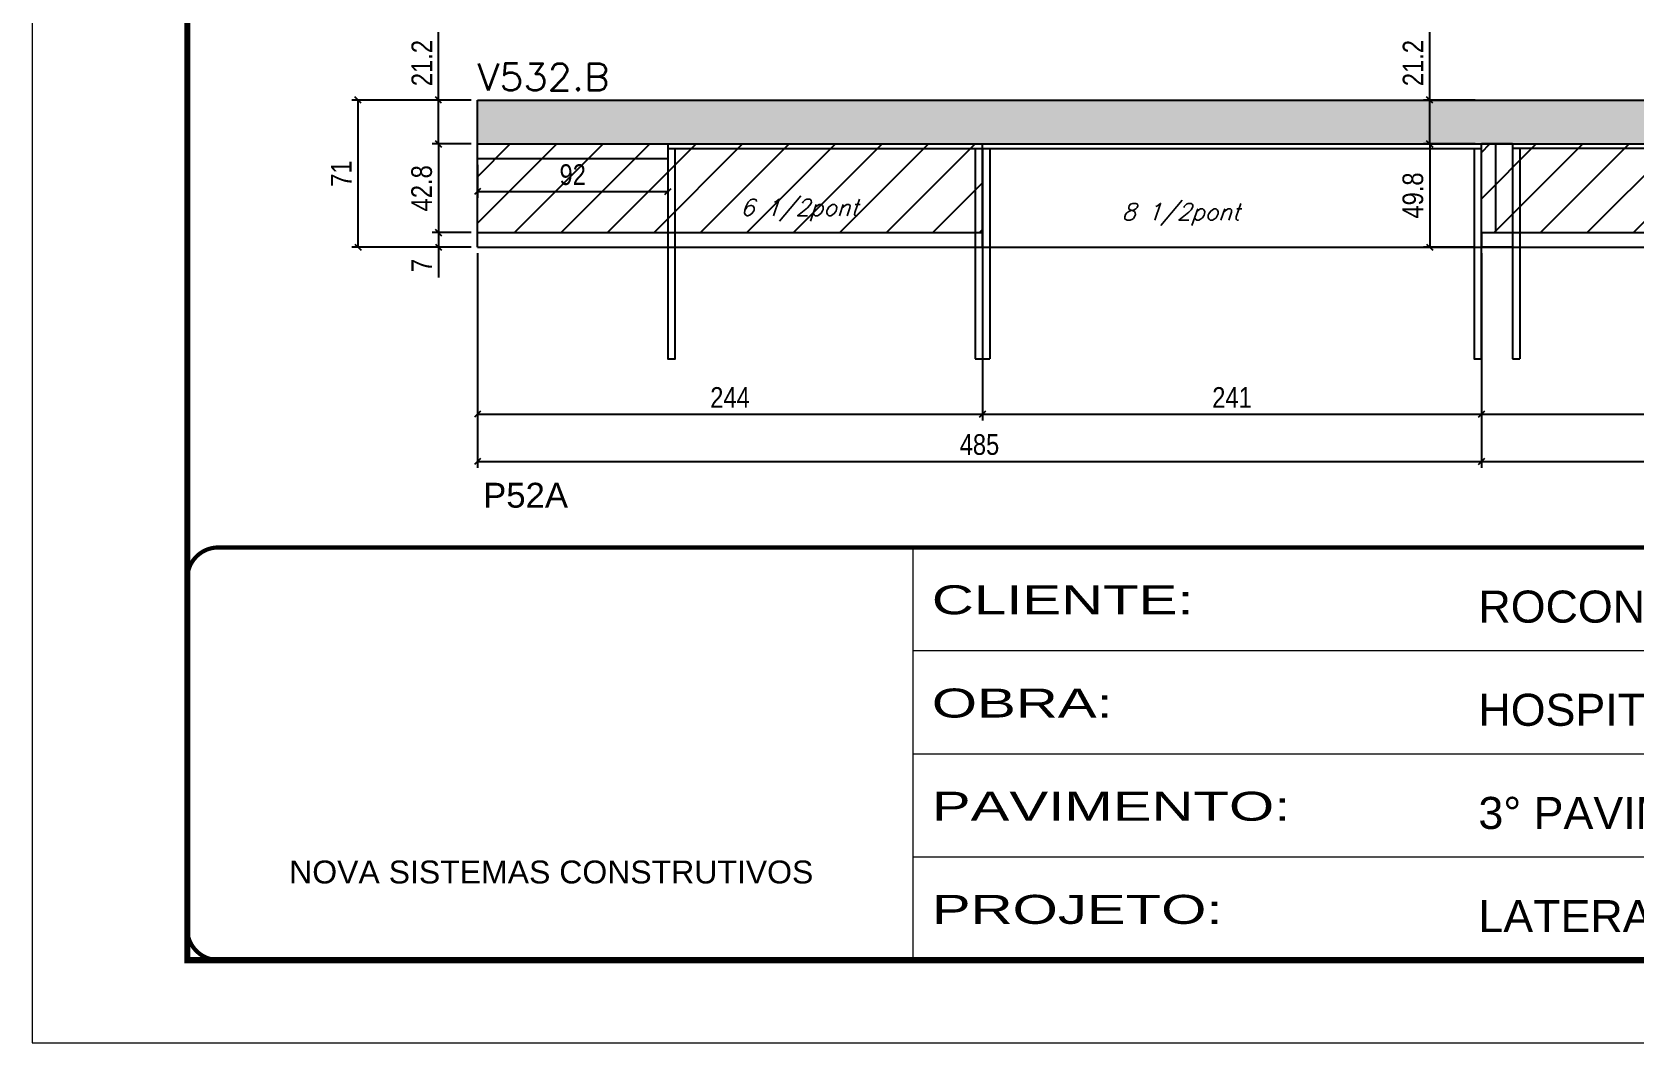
# Model space of a CAD drawing. Extents: x -21493 to -15213, y -12134 to 11887.
# Drawn here: x -16738 to -15964, y 1649 to 2137 of the extents above; entities that cross this region are included whole.
import ezdxf

# ---------------------------------------------------------------- set-up
doc = ezdxf.new("R2010")
doc.units = 0
doc.linetypes.add('CONTINUO', pattern=[0])
doc.linetypes.add('DASHED', pattern=[0.75, 0.5, -0.25])
for name, color, linetype in [('5', 5, 'Continuous'), ('COTA', 241, 'Continuous'), ('Painéis', 200, 'Continuous'), ('Reaproveitamento', 251, 'Continuous'), ('SARR_2.2x7', 40, 'Continuous'), ('SARR_3.5x7', 81, 'Continuous'), ('texto', 7, 'Continuous')]:
    doc.layers.add(name, color=color, linetype=linetype)
for name, color, linetype, lineweight in [('Folhas', 255, 'Continuous', 9), ('SARRAFO DE PRESSAO', 251, 'DASHED', 9), ('Texto Seção', 7, 'Continuous', 15)]:
    doc.layers.add(name, color=color, linetype=linetype, lineweight=lineweight)
doc.styles.add('ARIAL', font='arial.ttf')
doc.styles.add('COTA TECNICA', font='techl___.ttf', dxfattribs={"height": 10})
doc.styles.add('REGUA-120', font='ROMANS.shx', dxfattribs={"height": 15})
doc.styles.add('Romans', font='romans.shx')
doc.styles.get("Standard").update_dxf_attribs({"font": 'arial.ttf'})
doc.styles.add('Tecnologia', font='')
doc.styles.get('Tecnologia').set_extended_font_data('Forgotten Futurist')
doc.dimstyles.new('PAINEL', dxfattribs={"dimtxt": 10, "dimasz": 3, "dimexe": 3, "dimexo": 3, "dimgap": 3, "dimtad": 1, "dimdec": 1, "dimzin": 12, "dimdsep": 46, "dimtxsty": 'COTA TECNICA', "dimblk1": 'OBLIQUE', "dimblk2": 'OBLIQUE', "dimsah": 1, "dimcen": 0.9, "dimclrd": 4, "dimclre": 4, "dimclrt": 240, "dimadec": 1, "dimazin": 3, "dimtfac": 1, "dimtdec": 1, "dimtmove": 0, "dimatfit": 3, "dimfxl": 1, "dimtolj": 1, "dimtzin": 12, "dimarcsym": 0})

# ---------------------------------------------------------------- blocks, each defined once
blk = doc.blocks.new('_Oblique')
at = {"color": 0, "linetype": 'ByBlock', "lineweight": -2}
blk.add_line((-0.5, -0.5), (0.5, 0.5), dxfattribs=at)
blk = doc.blocks.new('*D1000')
at = {"layer": 'COTA', "color": 4, "lineweight": -2, "ltscale": 25, "transparency": 16777216}
for p, q in [((-16523.24, 2029.89), (-16523.24, 1949.22)), ((-16279.24, 2029.89), (-16279.24, 1949.22)), ((-16523.24, 1952.22), (-16279.24, 1952.22))]:
    blk.add_line(p, q, dxfattribs=at)
at = {"layer": 'Defpoints', "color": 0, "ltscale": 25, "transparency": 16777216}
for p in [(-16523.24, 2032.89), (-16279.24, 2032.89), (-16279.24, 1952.22)]:
    blk.add_point(p, dxfattribs=at)
at = {"layer": 'COTA', "color": 4, "lineweight": -2, "ltscale": 25, "transparency": 16777216, "xscale": 3, "yscale": 3, "zscale": 3, "rotation": 180}
blk.add_blockref('_Oblique', (-16523.24, 1952.22), dxfattribs=at)
at = {"layer": 'COTA', "color": 4, "lineweight": -2, "ltscale": 25, "transparency": 16777216, "xscale": 3, "yscale": 3, "zscale": 3}
blk.add_blockref('_Oblique', (-16279.24, 1952.22), dxfattribs=at)
at = {"layer": 'COTA', "color": 240, "ltscale": 25, "transparency": 16777216, "insert": (-16401.24, 1960.29), "char_height": 10, "attachment_point": 5, "style": 'COTA TECNICA'}
blk.add_mtext('\\A1;244', dxfattribs=at)
blk = doc.blocks.new('*D415')
at = {"layer": 'COTA', "color": 4, "lineweight": -2, "ltscale": 25, "transparency": 16777216}
for p, q in [((-16279.24, 2029.89), (-16279.24, 1949.22)), ((-16038.24, 2029.89), (-16038.24, 1949.22)), ((-16279.24, 1952.22), (-16038.24, 1952.22))]:
    blk.add_line(p, q, dxfattribs=at)
at = {"layer": 'Defpoints', "color": 0, "ltscale": 25, "transparency": 16777216}
for p in [(-16279.24, 2032.89), (-16038.24, 2032.89), (-16038.24, 1952.22)]:
    blk.add_point(p, dxfattribs=at)
at = {"layer": 'COTA', "color": 4, "lineweight": -2, "ltscale": 25, "transparency": 16777216, "xscale": 3, "yscale": 3, "zscale": 3, "rotation": 180}
blk.add_blockref('_Oblique', (-16279.24, 1952.22), dxfattribs=at)
at = {"layer": 'COTA', "color": 4, "lineweight": -2, "ltscale": 25, "transparency": 16777216, "xscale": 3, "yscale": 3, "zscale": 3}
blk.add_blockref('_Oblique', (-16038.24, 1952.22), dxfattribs=at)
at = {"layer": 'COTA', "color": 240, "ltscale": 25, "transparency": 16777216, "insert": (-16158.74, 1960.29), "char_height": 10, "attachment_point": 5, "style": 'COTA TECNICA'}
blk.add_mtext('\\A1;241', dxfattribs=at)
blk = doc.blocks.new('*D416')
at = {"layer": 'COTA', "color": 4, "lineweight": -2, "ltscale": 25, "transparency": 16777216}
for p, q in [((-16523.24, 2029.89), (-16523.24, 1926.38)), ((-16038.24, 2029.89), (-16038.24, 1926.38)), ((-16523.24, 1929.38), (-16038.24, 1929.38))]:
    blk.add_line(p, q, dxfattribs=at)
at = {"layer": 'Defpoints', "color": 0, "ltscale": 25, "transparency": 16777216}
for p in [(-16523.24, 2032.89), (-16038.24, 2032.89), (-16038.24, 1929.38)]:
    blk.add_point(p, dxfattribs=at)
at = {"layer": 'COTA', "color": 4, "lineweight": -2, "ltscale": 25, "transparency": 16777216, "xscale": 3, "yscale": 3, "zscale": 3, "rotation": 180}
blk.add_blockref('_Oblique', (-16523.24, 1929.38), dxfattribs=at)
at = {"layer": 'COTA', "color": 4, "lineweight": -2, "ltscale": 25, "transparency": 16777216, "xscale": 3, "yscale": 3, "zscale": 3}
blk.add_blockref('_Oblique', (-16038.24, 1929.38), dxfattribs=at)
at = {"layer": 'COTA', "color": 240, "ltscale": 25, "transparency": 16777216, "insert": (-16280.74, 1937.51), "char_height": 10, "attachment_point": 5, "style": 'COTA TECNICA'}
blk.add_mtext('\\A1;485', dxfattribs=at)
blk = doc.blocks.new('*D1003')
at = {"layer": 'COTA', "color": 4, "lineweight": -2, "ltscale": 25, "transparency": 16777216}
for p, q in [((-16523.24, 2072.69), (-16523.24, 2056.73)), ((-16431.24, 2072.69), (-16431.24, 2056.73)), ((-16523.24, 2059.73), (-16431.24, 2059.73))]:
    blk.add_line(p, q, dxfattribs=at)
at = {"layer": 'Defpoints', "color": 0, "ltscale": 25, "transparency": 16777216}
for p in [(-16523.24, 2075.69), (-16431.24, 2075.69), (-16431.24, 2059.73)]:
    blk.add_point(p, dxfattribs=at)
at = {"layer": 'COTA', "color": 4, "lineweight": -2, "ltscale": 25, "transparency": 16777216, "xscale": 3, "yscale": 3, "zscale": 3, "rotation": 180}
blk.add_blockref('_Oblique', (-16523.24, 2059.73), dxfattribs=at)
at = {"layer": 'COTA', "color": 4, "lineweight": -2, "ltscale": 25, "transparency": 16777216, "xscale": 3, "yscale": 3, "zscale": 3}
blk.add_blockref('_Oblique', (-16431.24, 2059.73), dxfattribs=at)
at = {"layer": 'COTA', "color": 240, "ltscale": 25, "transparency": 16777216, "insert": (-16477.24, 2067.82), "char_height": 10, "attachment_point": 5, "style": 'COTA TECNICA'}
blk.add_mtext('\\A1;92', dxfattribs=at)
blk = doc.blocks.new('*D417')
at = {"layer": 'COTA', "color": 4, "lineweight": -2, "ltscale": 25, "transparency": 16777216}
for p, q in [((-16038.24, 2029.89), (-16038.24, 1926.38)), ((-15556.24, 2029.89), (-15556.24, 1926.38)), ((-16038.24, 1929.38), (-15556.24, 1929.38))]:
    blk.add_line(p, q, dxfattribs=at)
at = {"layer": 'Defpoints', "color": 0, "ltscale": 25, "transparency": 16777216}
for p in [(-16038.24, 2032.89), (-15556.24, 2032.89), (-15556.24, 1929.38)]:
    blk.add_point(p, dxfattribs=at)
at = {"layer": 'COTA', "color": 4, "lineweight": -2, "ltscale": 25, "transparency": 16777216, "xscale": 3, "yscale": 3, "zscale": 3, "rotation": 180}
blk.add_blockref('_Oblique', (-16038.24, 1929.38), dxfattribs=at)
at = {"layer": 'COTA', "color": 4, "lineweight": -2, "ltscale": 25, "transparency": 16777216, "xscale": 3, "yscale": 3, "zscale": 3}
blk.add_blockref('_Oblique', (-15556.24, 1929.38), dxfattribs=at)
at = {"layer": 'COTA', "color": 240, "ltscale": 25, "transparency": 16777216, "insert": (-15797.24, 1937.47), "char_height": 10, "attachment_point": 5, "style": 'COTA TECNICA'}
blk.add_mtext('\\A1;482', dxfattribs=at)
blk = doc.blocks.new('*D1004')
at = {"layer": 'COTA', "color": 4, "lineweight": -2, "ltscale": 25, "transparency": 16777216}
for p, q in [((-16038.24, 2029.89), (-16038.24, 1949.22)), ((-15800.24, 1975.89), (-15800.24, 1949.22)), ((-16038.24, 1952.22), (-15800.24, 1952.22))]:
    blk.add_line(p, q, dxfattribs=at)
at = {"layer": 'Defpoints', "color": 0, "ltscale": 25, "transparency": 16777216}
for p in [(-16038.24, 2032.89), (-15800.24, 1978.89), (-15800.24, 1952.22)]:
    blk.add_point(p, dxfattribs=at)
at = {"layer": 'COTA', "color": 4, "lineweight": -2, "ltscale": 25, "transparency": 16777216, "xscale": 3, "yscale": 3, "zscale": 3, "rotation": 180}
blk.add_blockref('_Oblique', (-16038.24, 1952.22), dxfattribs=at)
at = {"layer": 'COTA', "color": 4, "lineweight": -2, "ltscale": 25, "transparency": 16777216, "xscale": 3, "yscale": 3, "zscale": 3}
blk.add_blockref('_Oblique', (-15800.24, 1952.22), dxfattribs=at)
at = {"layer": 'COTA', "color": 240, "ltscale": 25, "transparency": 16777216, "insert": (-15919.24, 1960.46), "char_height": 10, "attachment_point": 5, "style": 'COTA TECNICA'}
blk.add_mtext('\\A1;238', dxfattribs=at)
blk = doc.blocks.new('*D1008')
at = {"layer": 'COTA', "color": 4, "lineweight": -2, "ltscale": 25, "transparency": 16777216}
for p, q in [((-16526.24, 2082.69), (-16545.06, 2082.69)), ((-16542.06, 2082.69), (-16542.06, 2039.89)), ((-16526.24, 2039.89), (-16545.06, 2039.89))]:
    blk.add_line(p, q, dxfattribs=at)
at = {"layer": 'Defpoints', "color": 0, "ltscale": 25, "transparency": 16777216}
for p in [(-16523.24, 2082.69), (-16542.06, 2039.89), (-16523.24, 2039.89)]:
    blk.add_point(p, dxfattribs=at)
at = {"layer": 'COTA', "color": 4, "lineweight": -2, "ltscale": 25, "transparency": 16777216, "xscale": 3, "yscale": 3, "zscale": 3}
for p, rotation in [((-16542.06, 2082.69), 90), ((-16542.06, 2039.89), 270)]:
    blk.add_blockref('_Oblique', p, dxfattribs=dict(at, rotation=rotation))
at = {"layer": 'COTA', "color": 240, "ltscale": 25, "transparency": 16777216, "insert": (-16550.16, 2061.29), "char_height": 10, "attachment_point": 5, "rotation": 90, "style": 'COTA TECNICA'}
blk.add_mtext('\\A1;42.8', dxfattribs=at)
blk = doc.blocks.new('*D1021')
at = {"layer": 'COTA', "color": 4, "lineweight": -2, "ltscale": 25, "transparency": 16777216}
for p, q in [((-16526.24, 2039.89), (-16545.06, 2039.89)), ((-16542.06, 2039.89), (-16542.06, 2032.89)), ((-16526.24, 2032.89), (-16545.06, 2032.89)), ((-16542.06, 2032.89), (-16542.06, 2018.16))]:
    blk.add_line(p, q, dxfattribs=at)
at = {"layer": 'Defpoints', "color": 0, "ltscale": 25, "transparency": 16777216}
for p in [(-16523.24, 2039.89), (-16542.06, 2032.89), (-16523.24, 2032.89)]:
    blk.add_point(p, dxfattribs=at)
at = {"layer": 'COTA', "color": 4, "lineweight": -2, "ltscale": 25, "transparency": 16777216, "xscale": 3, "yscale": 3, "zscale": 3}
for p, rotation in [((-16542.06, 2039.89), 90), ((-16542.06, 2032.89), 270)]:
    blk.add_blockref('_Oblique', p, dxfattribs=dict(at, rotation=rotation))
at = {"layer": 'COTA', "color": 240, "ltscale": 25, "transparency": 16777216, "insert": (-16550.13, 2024.03), "char_height": 10, "attachment_point": 5, "rotation": 90, "style": 'COTA TECNICA'}
blk.add_mtext('\\A1;7', dxfattribs=at)
blk = doc.blocks.new('*D1022')
at = {"layer": 'COTA', "color": 4, "lineweight": -2, "ltscale": 25, "transparency": 16777216}
for p, q in [((-16526.24, 2103.89), (-16583.98, 2103.89)), ((-16580.98, 2103.89), (-16580.98, 2032.89)), ((-16526.24, 2032.89), (-16583.98, 2032.89))]:
    blk.add_line(p, q, dxfattribs=at)
at = {"layer": 'Defpoints', "color": 0, "ltscale": 25, "transparency": 16777216}
for p in [(-16523.24, 2103.89), (-16580.98, 2032.89), (-16523.24, 2032.89)]:
    blk.add_point(p, dxfattribs=at)
at = {"layer": 'COTA', "color": 4, "lineweight": -2, "ltscale": 25, "transparency": 16777216, "xscale": 3, "yscale": 3, "zscale": 3}
for p, rotation in [((-16580.98, 2103.89), 90), ((-16580.98, 2032.89), 270)]:
    blk.add_blockref('_Oblique', p, dxfattribs=dict(at, rotation=rotation))
at = {"layer": 'COTA', "color": 240, "ltscale": 25, "transparency": 16777216, "insert": (-16589.05, 2068.39), "char_height": 10, "attachment_point": 5, "rotation": 90, "style": 'COTA TECNICA'}
blk.add_mtext('\\A1;71', dxfattribs=at)
blk = doc.blocks.new('*D428')
at = {"layer": 'COTA', "color": 4, "lineweight": -2, "ltscale": 25, "transparency": 16777216}
for p, q in [((-16542.06, 2103.89), (-16542.06, 2136.62)), ((-16526.24, 2103.89), (-16545.06, 2103.89)), ((-16542.06, 2082.69), (-16542.06, 2103.89)), ((-16526.24, 2082.69), (-16545.06, 2082.69))]:
    blk.add_line(p, q, dxfattribs=at)
at = {"layer": 'Defpoints', "color": 0, "ltscale": 25, "transparency": 16777216}
for p in [(-16542.06, 2103.89), (-16523.24, 2103.89), (-16523.24, 2082.69)]:
    blk.add_point(p, dxfattribs=at)
at = {"layer": 'COTA', "color": 4, "lineweight": -2, "ltscale": 25, "transparency": 16777216, "xscale": 3, "yscale": 3, "zscale": 3}
for p, rotation in [((-16542.06, 2103.89), 90), ((-16542.06, 2082.69), 270)]:
    blk.add_blockref('_Oblique', p, dxfattribs=dict(at, rotation=rotation))
at = {"layer": 'COTA', "color": 240, "ltscale": 25, "transparency": 16777216, "insert": (-16550.12, 2121.76), "char_height": 10, "attachment_point": 5, "rotation": 90, "style": 'COTA TECNICA'}
blk.add_mtext('\\A1;21.2', dxfattribs=at)
blk = doc.blocks.new('*D1023')
at = {"layer": 'COTA', "color": 4, "lineweight": -2, "ltscale": 25, "transparency": 16777216}
for p, q in [((-16041.24, 2082.69), (-16066.22, 2082.69)), ((-16063.22, 2082.69), (-16063.22, 2032.89)), ((-16041.24, 2032.89), (-16066.22, 2032.89))]:
    blk.add_line(p, q, dxfattribs=at)
at = {"layer": 'Defpoints', "color": 0, "ltscale": 25, "transparency": 16777216}
for p in [(-16038.24, 2082.69), (-16063.22, 2032.89), (-16038.24, 2032.89)]:
    blk.add_point(p, dxfattribs=at)
at = {"layer": 'COTA', "color": 4, "lineweight": -2, "ltscale": 25, "transparency": 16777216, "xscale": 3, "yscale": 3, "zscale": 3}
for p, rotation in [((-16063.22, 2082.69), 90), ((-16063.22, 2032.89), 270)]:
    blk.add_blockref('_Oblique', p, dxfattribs=dict(at, rotation=rotation))
at = {"layer": 'COTA', "color": 240, "ltscale": 25, "transparency": 16777216, "insert": (-16071.32, 2057.79), "char_height": 10, "attachment_point": 5, "rotation": 90, "style": 'COTA TECNICA'}
blk.add_mtext('\\A1;49.8', dxfattribs=at)
blk = doc.blocks.new('*D1024')
at = {"layer": 'COTA', "color": 4, "lineweight": -2, "ltscale": 25, "transparency": 16777216}
for p, q in [((-16063.22, 2103.89), (-16063.22, 2136.62)), ((-16041.24, 2103.89), (-16066.22, 2103.89)), ((-16063.22, 2082.69), (-16063.22, 2103.89)), ((-16041.24, 2082.69), (-16066.22, 2082.69))]:
    blk.add_line(p, q, dxfattribs=at)
at = {"layer": 'Defpoints', "color": 0, "ltscale": 25, "transparency": 16777216}
for p in [(-16063.22, 2103.89), (-16038.24, 2103.89), (-16038.24, 2082.69)]:
    blk.add_point(p, dxfattribs=at)
at = {"layer": 'COTA', "color": 4, "lineweight": -2, "ltscale": 25, "transparency": 16777216, "xscale": 3, "yscale": 3, "zscale": 3}
for p, rotation in [((-16063.22, 2103.89), 90), ((-16063.22, 2082.69), 270)]:
    blk.add_blockref('_Oblique', p, dxfattribs=dict(at, rotation=rotation))
at = {"layer": 'COTA', "color": 240, "ltscale": 25, "transparency": 16777216, "insert": (-16071.28, 2121.76), "char_height": 10, "attachment_point": 5, "rotation": 90, "style": 'COTA TECNICA'}
blk.add_mtext('\\A1;21.2', dxfattribs=at)
blk = doc.blocks.new('9999999999')
at = {"color": 30, "linetype": 'CONTINUO'}
for p, q in [((98564.56, 34230.21), (98564.56, 34429.45)), ((98564.56, 34379.64), (99583.98, 34379.64)), ((98564.56, 34329.83), (99487.98, 34329.83)), ((98564.56, 34280.02), (99487.98, 34280.02))]:
    blk.add_line(p, q, dxfattribs=at)
at = {"color": 30, "linetype": 'CONTINUO', "const_width": 2}
blk.add_lwpolyline([(99583.98, 34230.21), (99583.98, 34414.45, 0.414214), (99568.98, 34429.45), (98228.98, 34429.45, 0.414214), (98213.98, 34414.45), (98213.98, 34245.21, 0.414214), (98228.98, 34230.21), (99583.98, 34230.21)], format="xyb", dxfattribs=at)
at = {"layer": 'Folhas'}
blk.add_lwpolyline([(98138.98, 34190.21), (99623.98, 34190.21), (99623.98, 35240.21), (98138.98, 35240.21)], close=True, dxfattribs=at)
at = {"layer": 'Folhas', "color": 30, "const_width": 3}
blk.add_lwpolyline([(98213.98, 34230.21), (99583.98, 34230.21), (99583.98, 35200.21), (98213.98, 35200.21)], close=True, dxfattribs=at)
at = {"color": 7, "linetype": 'Continuous', "ltscale": 5, "style": 'ARIAL'}
for s, height, p in [('ROCONTEC', 15.483, (98837.68, 34393.13)), ('HOSPITAL ASSUNÇÃO', 15.4829, (98837.68, 34343.32)), ('3° PAVIMENTO', 15.4829, (98837.68, 34293.51)), ('NOVA SISTEMAS CONSTRUTIVOS', 11.0592, (98263.19, 34267.21)), ('LATERAIS DE VIGAS', 15.4829, (98837.68, 34243.7))]:
    blk.add_text(s, height=height, dxfattribs=at).set_placement(p)
at = {"layer": 'Folhas', "color": 7, "style": 'Tecnologia', "width": 1.5}
for s, p in [('CLIENTE:', (98573.65, 34397.17)), ('OBRA:', (98573.65, 34347.31)), ('PAVIMENTO:', (98573.65, 34297.5)), ('PROJETO:', (98573.65, 34247.69))]:
    blk.add_text(s, height=14, dxfattribs=at).set_placement(p)

msp = doc.modelspace()

# ---------------------------------------------------------------- hatches: boundary and pattern name
at = {"layer": 'COTA', "linetype": 'ByBlock'}
h = msp.add_hatch(dxfattribs=at)
h.set_pattern_fill('AR-CONC', color=256, scale=0.03)
h.set_pattern_definition([(50, (-155460.6976, -22598.542), (5.46554007, -0.47817257), [0.5715, -6.2865]), (355, (-155460.6976, -22598.542), (-1.05730264, 5.73170536), [0.4572, -5.02921753]), (100.4514447, (-155460.242, -22598.582), (4.40823741, 5.25353256), [0.48570026, -5.34270734]), (46.1842, (-155460.6976, -22597.018), (8.13237123, -1.26126984), [0.85725, -9.42975]), (96.6355576, (-155460.02, -22597.123), (7.122124, 7.42278374), [0.7285507, -8.01406824]), (351.184151, (-155460.698, -22597.018), (7.122124, 7.42278374), [0.685799, -7.54379196]), (21, (-155459.9356, -22597.399), (4.54843174, -3.06795595), [0.5715, -6.2865]), (326, (-155459.9356, -22597.399), (1.85406085, 5.52563898), [0.4572, -5.0292]), (71.451445, (-155459.5566, -22597.6547), (6.40249258, 2.45768307), [0.48570026, -5.34269813]), (37.5, (-155460.6976, -22598.542), (0.092658098, 2.536651166), [0, -4.96824, 0, -5.1054, 0, -5.04825]), (7.5, (-155460.6976, -22598.542), (2.004589875, 3.005417245), [0, -2.91084, 0, -4.85394, 0, -1.92405]), (327.5, (-155462.3969, -22598.542), (4.067717855, -0.17186232), [0, -1.905, 0, -5.9436, 0, -7.8867]), (317.5, (-155463.159, -22598.542), (4.44387544, 0.76279473), [0, -2.4765, 0, -3.94716, 0, -5.6007])])
h.paths.add_polyline_path([(-16523.24, 2103.89), (-16523.24, 2082.69), (-16023.24, 2082.69), (-15800.24, 2082.69), (-15556.24, 2082.69), (-15556.24, 2103.89)])
at = {"layer": 'Reaproveitamento', "ltscale": 25}
h = msp.add_hatch(dxfattribs=at)
h.set_pattern_fill('ANSI31', color=256, scale=5)
h.set_pattern_definition([(45, (-158630.698, -18021.385), (-11.2253202, 11.2253202), [])])
h.paths.add_polyline_path([(-16523.24, 2082.69), (-16523.24, 2039.89), (-16279.24, 2039.89), (-16279.24, 2082.69)])
h = msp.add_hatch(dxfattribs=at)
h.set_pattern_fill('ANSI31', color=256, scale=5)
h.set_pattern_definition([(45, (-158710.774, -18013.385), (-11.2253202, 11.2253202), [])])
h.paths.add_polyline_path([(-16038.24, 2082.69), (-16038.24, 2039.89), (-15800.24, 2039.89), (-15800.24, 2082.69)])

# ---------------------------------------------------------------- linework, layer by layer
at = {"layer": 'COTA', "linetype": 'ByBlock'}
for p, q in [((-16523.24, 2082.69), (-16523.24, 2103.89)), ((-16523.24, 2103.89), (-15556.24, 2103.89))]:
    msp.add_line(p, q, dxfattribs=at)
at = {"layer": 'Painéis'}
for p, q in [((-16523.24, 2082.69), (-16023.24, 2082.69)), ((-16038.24, 2082.69), (-15800.24, 2082.69)), ((-16523.24, 2039.89), (-16279.24, 2039.89)), ((-16038.24, 2039.89), (-15800.24, 2039.89)), ((-16523.24, 2032.89), (-16023.24, 2032.89)), ((-16038.24, 2032.89), (-15800.24, 2032.89))]:
    msp.add_line(p, q, dxfattribs=at)
at = {"layer": 'Painéis', "ltscale": 25}
for p, q in [((-16523.24, 2032.89), (-16523.24, 2082.69)), ((-16279.24, 2032.89), (-16279.24, 2082.69)), ((-16038.24, 2039.89), (-16038.24, 2082.69)), ((-16023.24, 2082.69), (-16038.24, 2082.69)), ((-16038.24, 2039.89), (-16038.24, 2032.89)), ((-16023.24, 2032.89), (-16038.24, 2032.89))]:
    msp.add_line(p, q, dxfattribs=at)
at = {"layer": 'SARR_2.2x7', "linetype": 'Continuous'}
for p, q in [((-16523.24, 2075.69), (-16431.24, 2075.69)), ((-16431.24, 2080.49), (-16279.24, 2080.49)), ((-16279.24, 2080.49), (-16038.24, 2080.49)), ((-16031.24, 2039.89), (-16031.24, 2082.69)), ((-15571.24, 2080.49), (-16023.24, 2080.49))]:
    msp.add_line(p, q, dxfattribs=at)
at = {"layer": 'SARR_3.5x7'}
for p, q in [((-16282.74, 2080.49), (-16282.74, 1978.89)), ((-16279.24, 2080.49), (-16279.24, 1978.89)), ((-16275.74, 2080.49), (-16275.74, 1978.89)), ((-16023.24, 2082.69), (-16023.24, 1978.89)), ((-16019.74, 2080.49), (-16019.74, 1978.89)), ((-16282.74, 1978.89), (-16275.74, 1978.89)), ((-16023.24, 1978.89), (-16019.74, 1978.89))]:
    msp.add_line(p, q, dxfattribs=at)
for points in [[(-16431.24, 2082.69), (-16431.24, 1978.89), (-16427.74, 1978.89), (-16427.74, 2080.5)], [(-16041.74, 2080.49), (-16041.74, 1978.89), (-16038.24, 1978.89), (-16038.24, 2082.69)]]:
    msp.add_lwpolyline(points, dxfattribs=at)

# ---------------------------------------------------------------- block references
at = {"layer": 'SARRAFO DE PRESSAO', "color": 6, "linetype": 'ByBlock'}
msp.add_blockref('9999999999', (-114877.39, -32541.57), dxfattribs=at)

# ---------------------------------------------------------------- texts
at = {"layer": '5', "linetype": 'Continuous'}
msp.add_text('P52A', height=12, rotation=359.99996, dxfattribs=at).set_placement((-16520.5, 1907.09))
at = {"layer": 'texto', "color": 2, "char_height": 8, "attachment_point": 5, "style": 'Romans'}
for s, insert in [('{\\Q19;\\C256;6 1/2pont}', (-16367.74, 2050.73)), ('{\\Q19;\\C256;8 1/2pont}', (-16183.49, 2048.63))]:
    msp.add_mtext(s, dxfattribs=dict(at, insert=insert))
at = {"layer": 'Texto Seção', "style": 'REGUA-120', "width": 1.05}
msp.add_text('V532.B', height=13, dxfattribs=at).set_placement((-16523.26, 2108.5))

# ---------------------------------------------------------------- dimensions: what is measured, and where the dimension line sits
at = {"layer": 'COTA', "ltscale": 25}
for base, p1, p2, picture, middle in [((-16542.06, 2103.89), (-16523.24, 2082.69), (-16523.24, 2103.89), '*D428', (-16550.12, 2121.76)), ((-16063.22, 2103.89), (-16038.24, 2082.69), (-16038.24, 2103.89), '*D1024', (-16071.28, 2121.76)), ((-16580.98, 2032.89), (-16523.24, 2103.89), (-16523.24, 2032.89), '*D1022', (-16589.05, 2068.39)), ((-16542.06, 2039.89), (-16523.24, 2082.69), (-16523.24, 2039.89), '*D1008', (-16550.16, 2061.29)), ((-16063.22, 2032.89), (-16038.24, 2082.69), (-16038.24, 2032.89), '*D1023', (-16071.32, 2057.79)), ((-16542.06, 2032.89), (-16523.24, 2039.89), (-16523.24, 2032.89), '*D1021', (-16550.13, 2024.03))]:
    dim = msp.add_linear_dim(base=base, p1=p1, p2=p2, angle=90, dimstyle='PAINEL', dxfattribs=at)
    dim.commit()
    dim.dimension.update_dxf_attribs({"geometry": picture, "text_midpoint": middle})
for base, p1, p2, picture, middle in [((-16431.24, 2059.73), (-16523.24, 2075.69), (-16431.24, 2075.69), '*D1003', (-16477.24, 2067.82)), ((-16279.24, 1952.22), (-16523.24, 2032.89), (-16279.24, 2032.89), '*D1000', (-16401.24, 1960.29)), ((-16038.24, 1929.38), (-16523.24, 2032.89), (-16038.24, 2032.89), '*D416', (-16280.74, 1937.51)), ((-16038.24, 1952.22), (-16279.24, 2032.89), (-16038.24, 2032.89), '*D415', (-16158.74, 1960.29)), ((-15556.24, 1929.38), (-16038.24, 2032.89), (-15556.24, 2032.89), '*D417', (-15797.24, 1937.47)), ((-15800.24, 1952.22), (-16038.24, 2032.89), (-15800.24, 1978.89), '*D1004', (-15919.24, 1960.46))]:
    dim = msp.add_linear_dim(base=base, p1=p1, p2=p2, dimstyle='PAINEL', dxfattribs=at)
    dim.commit()
    dim.dimension.update_dxf_attribs({"geometry": picture, "text_midpoint": middle})

doc.saveas('drawing.dxf')
